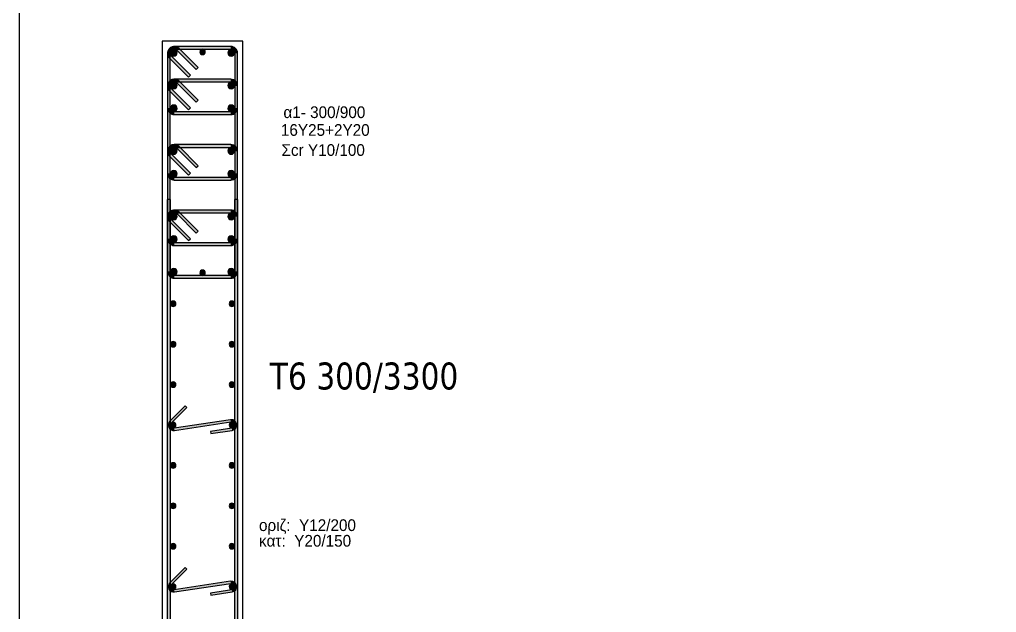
# Model space of a CAD drawing. Header units: millimetres. Extents: x -2171 to 1563, y -1758 to -1505.
# Drawn here: x -951.7 to -933.56, y -1619.2 to -1608.19 of the extents above; entities that cross this region are included whole.
import ezdxf

# ---------------------------------------------------------------- set-up
doc = ezdxf.new("R2010")
doc.units = ezdxf.units.MM
for name, color, linetype in [('-S_TEXT', 3, 'Continuous'), ('Col_Det', 7, 'Continuous'), ('Col_Det_Fill', 7, 'Continuous'), ('pinakaki', 153, 'Continuous')]:
    doc.layers.add(name, color=color, linetype=linetype)
doc.styles.add('S1Arl22_b_934_161', font='arial.ttf', dxfattribs={"width": 0.933629, "height": 0.002175})
doc.styles.get("Standard").update_dxf_attribs({"font": 'tahoma.ttf'})

msp = doc.modelspace()

# ---------------------------------------------------------------- hatches: boundary and pattern name
at = {"layer": 'Col_Det_Fill'}
for color, points in [(252, [(-948.7753, -1608.7638), (-948.74, -1608.7284, 0.6681786), (-948.9533, -1608.8168), (-948.9033, -1608.8168, -0.6681786)]), (252, [(-948.8283, -1608.7418), (-948.8283, -1608.6918, 0.6681786), (-948.9167, -1608.9052), (-948.8814, -1608.8698, -0.6681786)]), (12, [(-948.8372, -1608.7455, 0.4142136), (-948.8997, -1608.808, 0.4142136), (-948.8372, -1608.8705, 0.4142136), (-948.7747, -1608.808, 0.4142136)]), (252, [(-947.7783, -1608.7418), (-947.7783, -1608.6918), (-948.8283, -1608.6918), (-948.8283, -1608.7418)]), (252, [(-948.4218, -1609.1173), (-948.3864, -1609.082), (-948.74, -1608.7284), (-948.7753, -1608.7638)]), (133, [(-948.3033, -1608.7418, 0.4142136), (-948.3533, -1608.7918, 0.4142136), (-948.3033, -1608.8418, 0.4142136), (-948.2533, -1608.7918, 0.4142136)]), (12, [(-947.7695, -1608.7455, 0.4142136), (-947.832, -1608.808, 0.4142136), (-947.7695, -1608.8705, 0.4142136), (-947.707, -1608.808, 0.4142136)]), (252, [(-947.7033, -1608.8168), (-947.6533, -1608.8168, 0.4142136), (-947.7783, -1608.6918), (-947.7783, -1608.7418, -0.4142136)]), (252, [(-948.9033, -1608.8168), (-948.9533, -1608.8168), (-948.9533, -1612.8668), (-948.9033, -1612.8668)]), (252, [(-948.8814, -1608.8698), (-948.9167, -1608.9052), (-948.5632, -1609.2587), (-948.5278, -1609.2234)]), (252, [(-947.7033, -1612.8668), (-947.6533, -1612.8668), (-947.6533, -1608.8168), (-947.7033, -1608.8168)]), (252, [(-948.7753, -1609.3709), (-948.74, -1609.3356, 0.6681786), (-948.9533, -1609.4239), (-948.9033, -1609.4239, -0.6681786)]), (252, [(-948.8283, -1609.3489), (-948.8283, -1609.2989, 0.6681786), (-948.9167, -1609.5123), (-948.8814, -1609.477, -0.6681786)]), (252, [(-947.7783, -1609.3489), (-947.7783, -1609.2989), (-948.8283, -1609.2989), (-948.8283, -1609.3489)]), (252, [(-947.7033, -1609.4239), (-947.6533, -1609.4239, 0.4142136), (-947.7783, -1609.2989), (-947.7783, -1609.3489, -0.4142136)]), (252, [(-948.9033, -1609.4239), (-948.9533, -1609.4239), (-948.9533, -1609.8311), (-948.9033, -1609.8311)]), (252, [(-948.8814, -1609.477), (-948.9167, -1609.5123), (-948.5632, -1609.8659), (-948.5278, -1609.8305)]), (56, [(-948.8372, -1609.3526, 0.4142136), (-948.8997, -1609.4151, 0.4142136), (-948.8372, -1609.4776, 0.4142136), (-948.7747, -1609.4151, 0.4142136)]), (252, [(-948.4218, -1609.7245), (-948.3864, -1609.6891), (-948.74, -1609.3356), (-948.7753, -1609.3709)]), (56, [(-947.7695, -1609.3526, 0.4142136), (-947.832, -1609.4151, 0.4142136), (-947.7695, -1609.4776, 0.4142136), (-947.707, -1609.4151, 0.4142136)]), (252, [(-947.7033, -1609.8311), (-947.6533, -1609.8311), (-947.6533, -1609.4239), (-947.7033, -1609.4239)]), (252, [(-948.9033, -1609.8311), (-948.9533, -1609.8311, 0.4142136), (-948.8283, -1609.9561), (-948.8283, -1609.9061, -0.4142136)]), (56, [(-948.8372, -1609.7774, 0.4142136), (-948.8997, -1609.8399, 0.4142136), (-948.8372, -1609.9024, 0.4142136), (-948.7747, -1609.8399, 0.4142136)]), (56, [(-947.7695, -1609.7774, 0.4142136), (-947.832, -1609.8399, 0.4142136), (-947.7695, -1609.9024, 0.4142136), (-947.707, -1609.8399, 0.4142136)]), (252, [(-947.7783, -1609.9061), (-947.7783, -1609.9561, 0.4142136), (-947.6533, -1609.8311), (-947.7033, -1609.8311, -0.4142136)]), (252, [(-948.8283, -1609.9061), (-948.8283, -1609.9561), (-947.7783, -1609.9561), (-947.7783, -1609.9061)]), (252, [(-948.7753, -1610.5852), (-948.74, -1610.5498, 0.6681786), (-948.9533, -1610.6382), (-948.9033, -1610.6382, -0.6681786)]), (252, [(-948.8283, -1610.5632), (-948.8283, -1610.5132, 0.6681786), (-948.9167, -1610.7266), (-948.8814, -1610.6913, -0.6681786)]), (56, [(-948.8372, -1610.5669, 0.4142136), (-948.8997, -1610.6294, 0.4142136), (-948.8372, -1610.6919, 0.4142136), (-948.7747, -1610.6294, 0.4142136)]), (252, [(-947.7783, -1610.5632), (-947.7783, -1610.5132), (-948.8283, -1610.5132), (-948.8283, -1610.5632)]), (252, [(-948.4218, -1610.9388), (-948.3864, -1610.9034), (-948.74, -1610.5498), (-948.7753, -1610.5852)]), (56, [(-947.7695, -1610.5669, 0.4142136), (-947.832, -1610.6294, 0.4142136), (-947.7695, -1610.6919, 0.4142136), (-947.707, -1610.6294, 0.4142136)]), (252, [(-947.7033, -1610.6382), (-947.6533, -1610.6382, 0.4142136), (-947.7783, -1610.5132), (-947.7783, -1610.5632, -0.4142136)]), (252, [(-948.9033, -1610.6382), (-948.9533, -1610.6382), (-948.9533, -1611.0454), (-948.9033, -1611.0454)]), (252, [(-948.8814, -1610.6913), (-948.9167, -1610.7266), (-948.5632, -1611.0802), (-948.5278, -1611.0448)]), (252, [(-947.7033, -1611.0454), (-947.6533, -1611.0454), (-947.6533, -1610.6382), (-947.7033, -1610.6382)]), (252, [(-948.9033, -1611.0454), (-948.9533, -1611.0454, 0.4142136), (-948.8283, -1611.1704), (-948.8283, -1611.1204, -0.4142136)]), (56, [(-948.8372, -1610.9917, 0.4142136), (-948.8997, -1611.0542, 0.4142136), (-948.8372, -1611.1167, 0.4142136), (-948.7747, -1611.0542, 0.4142136)]), (252, [(-948.8283, -1611.1204), (-948.8283, -1611.1704), (-947.7783, -1611.1704), (-947.7783, -1611.1204)]), (56, [(-947.7695, -1610.9917, 0.4142136), (-947.832, -1611.0542, 0.4142136), (-947.7695, -1611.1167, 0.4142136), (-947.707, -1611.0542, 0.4142136)]), (252, [(-947.7783, -1611.1204), (-947.7783, -1611.1704, 0.4142136), (-947.6533, -1611.0454), (-947.7033, -1611.0454, -0.4142136)]), (252, [(-948.8983, -1611.5299), (-948.9583, -1611.5299), (-948.9583, -1622.1537), (-948.8983, -1622.1537)]), (252, [(-947.7083, -1622.1537), (-947.6483, -1622.1537), (-947.6483, -1611.5299), (-947.7083, -1611.5299)]), (252, [(-948.7753, -1611.7995), (-948.74, -1611.7641, 0.6681786), (-948.9533, -1611.8525), (-948.9033, -1611.8525, -0.6681786)]), (252, [(-948.8283, -1611.7775), (-948.8283, -1611.7275, 0.6681786), (-948.9167, -1611.9409), (-948.8814, -1611.9056, -0.6681786)]), (252, [(-948.9033, -1611.8525), (-948.9533, -1611.8525), (-948.9533, -1612.2597), (-948.9033, -1612.2597)]), (56, [(-948.8372, -1611.7812, 0.4142136), (-948.8997, -1611.8437, 0.4142136), (-948.8372, -1611.9062, 0.4142136), (-948.7747, -1611.8437, 0.4142136)]), (252, [(-947.7783, -1611.7775), (-947.7783, -1611.7275), (-948.8283, -1611.7275), (-948.8283, -1611.7775)]), (252, [(-948.4218, -1612.153), (-948.3864, -1612.1177), (-948.74, -1611.7641), (-948.7753, -1611.7995)]), (56, [(-947.7695, -1611.7812, 0.4142136), (-947.832, -1611.8437, 0.4142136), (-947.7695, -1611.9062, 0.4142136), (-947.707, -1611.8437, 0.4142136)]), (252, [(-947.7033, -1611.8525), (-947.6533, -1611.8525, 0.4142136), (-947.7783, -1611.7275), (-947.7783, -1611.7775, -0.4142136)]), (252, [(-947.7033, -1612.2597), (-947.6533, -1612.2597), (-947.6533, -1611.8525), (-947.7033, -1611.8525)]), (252, [(-948.8814, -1611.9056), (-948.9167, -1611.9409), (-948.5632, -1612.2945), (-948.5278, -1612.2591)]), (56, [(-948.8372, -1612.206, 0.4142136), (-948.8997, -1612.2685, 0.4142136), (-948.8372, -1612.331, 0.4142136), (-948.7747, -1612.2685, 0.4142136)]), (56, [(-947.7695, -1612.206, 0.4142136), (-947.832, -1612.2685, 0.4142136), (-947.7695, -1612.331, 0.4142136), (-947.707, -1612.2685, 0.4142136)]), (252, [(-948.9033, -1612.2597), (-948.9533, -1612.2597, 0.4142136), (-948.8283, -1612.3847), (-948.8283, -1612.3347, -0.4142136)]), (252, [(-948.8283, -1612.3347), (-948.8283, -1612.3847), (-947.7783, -1612.3847), (-947.7783, -1612.3347)]), (252, [(-947.7783, -1612.3347), (-947.7783, -1612.3847, 0.4142136), (-947.6533, -1612.2597), (-947.7033, -1612.2597, -0.4142136)]), (252, [(-948.9033, -1612.8668), (-948.9533, -1612.8668, 0.4142136), (-948.8283, -1612.9918), (-948.8283, -1612.9418, -0.4142136)]), (12, [(-948.8372, -1612.8131, 0.4142136), (-948.8997, -1612.8756, 0.4142136), (-948.8372, -1612.9381, 0.4142136), (-948.7747, -1612.8756, 0.4142136)]), (252, [(-948.8283, -1612.9418), (-948.8283, -1612.9918), (-947.7783, -1612.9918), (-947.7783, -1612.9418)]), (133, [(-948.3033, -1612.8418, 0.4142136), (-948.3533, -1612.8918, 0.4142136), (-948.3033, -1612.9418, 0.4142136), (-948.2533, -1612.8918, 0.4142136)]), (12, [(-947.7695, -1612.8131, 0.4142136), (-947.832, -1612.8756, 0.4142136), (-947.7695, -1612.9381, 0.4142136), (-947.707, -1612.8756, 0.4142136)]), (252, [(-947.7783, -1612.9418), (-947.7783, -1612.9918, 0.4142136), (-947.6533, -1612.8668), (-947.7033, -1612.8668, -0.4142136)]), (133, [(-948.8483, -1613.5173, 0.4142136), (-948.7983, -1613.4673, 0.4142136), (-948.8483, -1613.4173, 0.4142136), (-948.8983, -1613.4673, 0.4142136)]), (133, [(-947.7583, -1613.5173, 0.4142136), (-947.7083, -1613.4673, 0.4142136), (-947.7583, -1613.4173, 0.4142136), (-947.8083, -1613.4673, 0.4142136)]), (133, [(-948.8483, -1614.2672, 0.4142136), (-948.7983, -1614.2172, 0.4142136), (-948.8483, -1614.1672, 0.4142136), (-948.8983, -1614.2172, 0.4142136)]), (133, [(-947.7583, -1614.2672, 0.4142136), (-947.7083, -1614.2172, 0.4142136), (-947.7583, -1614.1672, 0.4142136), (-947.8083, -1614.2172, 0.4142136)]), (133, [(-948.8483, -1615.0171, 0.4142136), (-948.7983, -1614.9671, 0.4142136), (-948.8483, -1614.9171, 0.4142136), (-948.8983, -1614.9671, 0.4142136)]), (133, [(-947.7583, -1615.0171, 0.4142136), (-947.7083, -1614.9671, 0.4142136), (-947.7583, -1614.9171, 0.4142136), (-947.8083, -1614.9671, 0.4142136)]), (252, [(-948.9091, -1615.6462), (-948.8808, -1615.6745), (-948.5979, -1615.3917), (-948.6262, -1615.3634)]), (252, [(-948.8234, -1615.8158), (-948.8294, -1615.7763, -0.7238783), (-948.8808, -1615.6745), (-948.9091, -1615.6462, 0.7238783)]), (133, [(-948.8483, -1615.767, 0.4142136), (-948.7983, -1615.717, 0.4142136), (-948.8483, -1615.667, 0.4142136), (-948.8983, -1615.717, 0.4142136)]), (252, [(-947.7773, -1615.6576), (-947.7833, -1615.6181), (-948.8294, -1615.7763), (-948.8234, -1615.8158)]), (133, [(-947.7583, -1615.767, 0.4142136), (-947.7083, -1615.717, 0.4142136), (-947.7583, -1615.667, 0.4142136), (-947.8083, -1615.717, 0.4142136)]), (252, [(-947.7594, -1615.7763), (-947.7534, -1615.8158, 1), (-947.7833, -1615.6181), (-947.7773, -1615.6576, -1)]), (252, [(-948.1549, -1615.8361), (-948.1489, -1615.8756), (-947.7534, -1615.8158), (-947.7594, -1615.7763)]), (133, [(-948.8483, -1616.5169, 0.4142136), (-948.7983, -1616.4669, 0.4142136), (-948.8483, -1616.4169, 0.4142136), (-948.8983, -1616.4669, 0.4142136)]), (133, [(-947.7583, -1616.5169, 0.4142136), (-947.7083, -1616.4669, 0.4142136), (-947.7583, -1616.4169, 0.4142136), (-947.8083, -1616.4669, 0.4142136)]), (133, [(-948.8483, -1617.2668, 0.4142136), (-948.7983, -1617.2168, 0.4142136), (-948.8483, -1617.1668, 0.4142136), (-948.8983, -1617.2168, 0.4142136)]), (133, [(-947.7583, -1617.2668, 0.4142136), (-947.7083, -1617.2168, 0.4142136), (-947.7583, -1617.1668, 0.4142136), (-947.8083, -1617.2168, 0.4142136)]), (133, [(-948.8483, -1618.0167, 0.4142136), (-948.7983, -1617.9667, 0.4142136), (-948.8483, -1617.9167, 0.4142136), (-948.8983, -1617.9667, 0.4142136)]), (133, [(-947.7583, -1618.0167, 0.4142136), (-947.7083, -1617.9667, 0.4142136), (-947.7583, -1617.9167, 0.4142136), (-947.8083, -1617.9667, 0.4142136)]), (252, [(-948.9091, -1618.6458), (-948.8808, -1618.6741), (-948.5979, -1618.3913), (-948.6262, -1618.363)]), (252, [(-948.8234, -1618.8154), (-948.8294, -1618.7759, -0.7238783), (-948.8808, -1618.6741), (-948.9091, -1618.6458, 0.7238783)]), (133, [(-948.8483, -1618.7666, 0.4142136), (-948.7983, -1618.7166, 0.4142136), (-948.8483, -1618.6666, 0.4142136), (-948.8983, -1618.7166, 0.4142136)]), (252, [(-947.7773, -1618.6572), (-947.7833, -1618.6177), (-948.8294, -1618.7759), (-948.8234, -1618.8154)]), (133, [(-947.7583, -1618.7666, 0.4142136), (-947.7083, -1618.7166, 0.4142136), (-947.7583, -1618.6666, 0.4142136), (-947.8083, -1618.7166, 0.4142136)]), (252, [(-947.7594, -1618.7759), (-947.7534, -1618.8154, 1), (-947.7833, -1618.6177), (-947.7773, -1618.6572, -1)]), (252, [(-948.1549, -1618.8357), (-948.1489, -1618.8752), (-947.7534, -1618.8154), (-947.7594, -1618.7759)])]:
    msp.add_hatch(color=color, dxfattribs=at).paths.add_polyline_path(points)

# ---------------------------------------------------------------- linework, layer by layer
at = {"layer": '-S_TEXT', "ltscale": 5}
msp.add_lwpolyline([(-951.7016, -1590.2497), (-893.5541, -1590.2497), (-893.5541, -1630.2944), (-951.7016, -1630.2944)], close=True, dxfattribs=at)
at = {"layer": 'Col_Det', "color": 7}
for points in [[(-947.5533, -1608.5918), (-949.0533, -1608.5918)], [(-949.0533, -1608.5918), (-949.0533, -1625.0918)], [(-947.5533, -1623.8418), (-947.5533, -1608.5918)], [(-947.7783, -1608.6918), (-948.8283, -1608.6918)], [(-948.8283, -1608.7418), (-947.7783, -1608.7418)], [(-948.7753, -1608.7638), (-948.4218, -1609.1173)], [(-948.3864, -1609.082), (-948.74, -1608.7284)], [(-948.9533, -1608.8168), (-948.9533, -1612.8668)], [(-948.9167, -1608.9052), (-948.5632, -1609.2587)], [(-948.9033, -1612.8668), (-948.9033, -1608.8168)], [(-948.5278, -1609.2234), (-948.8814, -1608.8698)], [(-947.7033, -1608.8168), (-947.7033, -1612.8668)], [(-947.6533, -1612.8668), (-947.6533, -1608.8168)], [(-948.4218, -1609.1173), (-948.3864, -1609.082)], [(-947.7783, -1609.2989), (-948.8283, -1609.2989)], [(-948.5632, -1609.2587), (-948.5278, -1609.2234)], [(-948.9533, -1609.4239), (-948.9533, -1609.8311)], [(-948.9033, -1609.8311), (-948.9033, -1609.4239)], [(-948.5278, -1609.8305), (-948.8814, -1609.477)], [(-948.8283, -1609.3489), (-947.7783, -1609.3489)], [(-948.7753, -1609.3709), (-948.4218, -1609.7245)], [(-948.3864, -1609.6891), (-948.74, -1609.3356)], [(-947.7033, -1609.4239), (-947.7033, -1609.8311)], [(-947.6533, -1609.8311), (-947.6533, -1609.4239)], [(-948.9167, -1609.5123), (-948.5632, -1609.8659)], [(-948.5632, -1609.8659), (-948.5278, -1609.8305)], [(-948.4218, -1609.7245), (-948.3864, -1609.6891)], [(-947.7783, -1609.9061), (-948.8283, -1609.9061)], [(-948.8283, -1609.9561), (-947.7783, -1609.9561)], [(-947.7783, -1610.5132), (-948.8283, -1610.5132)], [(-948.8283, -1610.5632), (-947.7783, -1610.5632)], [(-948.7753, -1610.5852), (-948.4218, -1610.9388)], [(-948.3864, -1610.9034), (-948.74, -1610.5498)], [(-948.9533, -1610.6382), (-948.9533, -1611.0454)], [(-948.9167, -1610.7266), (-948.5632, -1611.0802)], [(-948.9033, -1611.0454), (-948.9033, -1610.6382)], [(-948.5278, -1611.0448), (-948.8814, -1610.6913)], [(-947.7033, -1610.6382), (-947.7033, -1611.0454)], [(-947.6533, -1611.0454), (-947.6533, -1610.6382)], [(-948.4218, -1610.9388), (-948.3864, -1610.9034)], [(-947.7783, -1611.1204), (-948.8283, -1611.1204)], [(-948.5632, -1611.0802), (-948.5278, -1611.0448)], [(-948.8283, -1611.1704), (-947.7783, -1611.1704)], [(-948.8983, -1611.5299), (-948.9583, -1611.5299)], [(-948.9583, -1611.5299), (-948.9583, -1622.1537)], [(-948.8983, -1622.1537), (-948.8983, -1611.5299)], [(-947.6483, -1611.5299), (-947.7083, -1611.5299)], [(-947.7083, -1611.5299), (-947.7083, -1622.1537)], [(-947.6483, -1622.1537), (-947.6483, -1611.5299)], [(-948.9533, -1611.8525), (-948.9533, -1612.2597)], [(-948.9033, -1612.2597), (-948.9033, -1611.8525)], [(-947.7783, -1611.7275), (-948.8283, -1611.7275)], [(-948.8283, -1611.7775), (-947.7783, -1611.7775)], [(-948.7753, -1611.7995), (-948.4218, -1612.153)], [(-948.3864, -1612.1177), (-948.74, -1611.7641)], [(-947.7033, -1611.8525), (-947.7033, -1612.2597)], [(-947.6533, -1612.2597), (-947.6533, -1611.8525)], [(-948.9167, -1611.9409), (-948.5632, -1612.2945)], [(-948.5278, -1612.2591), (-948.8814, -1611.9056)], [(-948.4218, -1612.153), (-948.3864, -1612.1177)], [(-947.7783, -1612.3347), (-948.8283, -1612.3347)], [(-948.8283, -1612.3847), (-947.7783, -1612.3847)], [(-948.5632, -1612.2945), (-948.5278, -1612.2591)], [(-947.7783, -1612.9418), (-948.8283, -1612.9418)], [(-948.8283, -1612.9918), (-947.7783, -1612.9918)], [(-948.6262, -1615.3634), (-948.9091, -1615.6462)], [(-948.8808, -1615.6745), (-948.5979, -1615.3917)], [(-948.5979, -1615.3917), (-948.6262, -1615.3634)], [(-947.7833, -1615.6181), (-948.8294, -1615.7763)], [(-948.8234, -1615.8158), (-947.7773, -1615.6576)], [(-947.7594, -1615.7763), (-948.1549, -1615.8361)], [(-948.1549, -1615.8361), (-948.1489, -1615.8756)], [(-948.1489, -1615.8756), (-947.7534, -1615.8158)], [(-948.6262, -1618.363), (-948.9091, -1618.6458)], [(-948.5979, -1618.3913), (-948.6262, -1618.363)], [(-948.8808, -1618.6741), (-948.5979, -1618.3913)], [(-947.7833, -1618.6177), (-948.8294, -1618.7759)], [(-948.8234, -1618.8154), (-947.7773, -1618.6572)], [(-947.7594, -1618.7759), (-948.1549, -1618.8357)], [(-948.1549, -1618.8357), (-948.1489, -1618.8752)], [(-948.1489, -1618.8752), (-947.7534, -1618.8154)]]:
    msp.add_lwpolyline(points, dxfattribs=at)
for points in [[(-948.74, -1608.7284, 0.6681786), (-948.9533, -1608.8168)], [(-948.8283, -1608.6918, 0.6681786), (-948.9167, -1608.9052)], [(-948.9033, -1608.8168, -0.6681786), (-948.7753, -1608.7638, -0.6681786)], [(-948.8814, -1608.8698, -0.6681786), (-948.8283, -1608.7418, -0.6681786)], [(-948.8372, -1608.7455, 0.4142136), (-948.8997, -1608.808, 0.4142136)], [(-948.7747, -1608.808, 0.4142136), (-948.8372, -1608.7455, 0.4142136)], [(-948.3033, -1608.7418, 0.4142136), (-948.3533, -1608.7918, 0.4142136)], [(-948.2533, -1608.7918, 0.4142136), (-948.3033, -1608.7418, 0.4142136)], [(-947.7695, -1608.7455, 0.4142136), (-947.832, -1608.808, 0.4142136)], [(-947.6533, -1608.8168, 0.4142136), (-947.7783, -1608.6918)], [(-947.7783, -1608.7418, -0.4142136), (-947.7033, -1608.8168, -0.4142136)], [(-947.707, -1608.808, 0.4142136), (-947.7695, -1608.7455, 0.4142136)], [(-948.8997, -1608.808, 0.4142136), (-948.8372, -1608.8705, 0.4142136)], [(-948.8372, -1608.8705, 0.4142136), (-948.7747, -1608.808, 0.4142136)], [(-948.3533, -1608.7918, 0.4142136), (-948.3033, -1608.8418, 0.4142136)], [(-948.3033, -1608.8418, 0.4142136), (-948.2533, -1608.7918, 0.4142136)], [(-947.832, -1608.808, 0.4142136), (-947.7695, -1608.8705, 0.4142136)], [(-947.7695, -1608.8705, 0.4142136), (-947.707, -1608.808, 0.4142136)], [(-948.74, -1609.3356, 0.6681786), (-948.9533, -1609.4239)], [(-948.8283, -1609.2989, 0.6681786), (-948.9167, -1609.5123)], [(-947.6533, -1609.4239, 0.4142136), (-947.7783, -1609.2989)], [(-948.9033, -1609.4239, -0.6681786), (-948.7753, -1609.3709, -0.6681786)], [(-948.8814, -1609.477, -0.6681786), (-948.8283, -1609.3489, -0.6681786)], [(-948.8372, -1609.3526, 0.4142136), (-948.8997, -1609.4151, 0.4142136)], [(-948.8997, -1609.4151, 0.4142136), (-948.8372, -1609.4776, 0.4142136)], [(-948.7747, -1609.4151, 0.4142136), (-948.8372, -1609.3526, 0.4142136)], [(-948.8372, -1609.4776, 0.4142136), (-948.7747, -1609.4151, 0.4142136)], [(-947.7695, -1609.3526, 0.4142136), (-947.832, -1609.4151, 0.4142136)], [(-947.832, -1609.4151, 0.4142136), (-947.7695, -1609.4776, 0.4142136)], [(-947.7783, -1609.3489, -0.4142136), (-947.7033, -1609.4239, -0.4142136)], [(-947.707, -1609.4151, 0.4142136), (-947.7695, -1609.3526, 0.4142136)], [(-947.7695, -1609.4776, 0.4142136), (-947.707, -1609.4151, 0.4142136)], [(-948.9533, -1609.8311, 0.4142136), (-948.8283, -1609.9561)], [(-948.8283, -1609.9061, -0.4142136), (-948.9033, -1609.8311, -0.4142136)], [(-948.8372, -1609.7774, 0.4142136), (-948.8997, -1609.8399, 0.4142136)], [(-948.8997, -1609.8399, 0.4142136), (-948.8372, -1609.9024, 0.4142136)], [(-948.7747, -1609.8399, 0.4142136), (-948.8372, -1609.7774, 0.4142136)], [(-948.8372, -1609.9024, 0.4142136), (-948.7747, -1609.8399, 0.4142136)], [(-947.7695, -1609.7774, 0.4142136), (-947.832, -1609.8399, 0.4142136)], [(-947.832, -1609.8399, 0.4142136), (-947.7695, -1609.9024, 0.4142136)], [(-947.7783, -1609.9561, 0.4142136), (-947.6533, -1609.8311)], [(-947.7033, -1609.8311, -0.4142136), (-947.7783, -1609.9061, -0.4142136)], [(-947.707, -1609.8399, 0.4142136), (-947.7695, -1609.7774, 0.4142136)], [(-947.7695, -1609.9024, 0.4142136), (-947.707, -1609.8399, 0.4142136)], [(-948.74, -1610.5498, 0.6681786), (-948.9533, -1610.6382)], [(-948.8283, -1610.5132, 0.6681786), (-948.9167, -1610.7266)], [(-948.9033, -1610.6382, -0.6681786), (-948.7753, -1610.5852, -0.6681786)], [(-948.8814, -1610.6913, -0.6681786), (-948.8283, -1610.5632, -0.6681786)], [(-948.8372, -1610.5669, 0.4142136), (-948.8997, -1610.6294, 0.4142136)], [(-948.7747, -1610.6294, 0.4142136), (-948.8372, -1610.5669, 0.4142136)], [(-947.7695, -1610.5669, 0.4142136), (-947.832, -1610.6294, 0.4142136)], [(-947.6533, -1610.6382, 0.4142136), (-947.7783, -1610.5132)], [(-947.7783, -1610.5632, -0.4142136), (-947.7033, -1610.6382, -0.4142136)], [(-947.707, -1610.6294, 0.4142136), (-947.7695, -1610.5669, 0.4142136)], [(-948.8997, -1610.6294, 0.4142136), (-948.8372, -1610.6919, 0.4142136)], [(-948.8372, -1610.6919, 0.4142136), (-948.7747, -1610.6294, 0.4142136)], [(-947.832, -1610.6294, 0.4142136), (-947.7695, -1610.6919, 0.4142136)], [(-947.7695, -1610.6919, 0.4142136), (-947.707, -1610.6294, 0.4142136)], [(-948.9533, -1611.0454, 0.4142136), (-948.8283, -1611.1704)], [(-948.8283, -1611.1204, -0.4142136), (-948.9033, -1611.0454, -0.4142136)], [(-948.8372, -1610.9917, 0.4142136), (-948.8997, -1611.0542, 0.4142136)], [(-948.8997, -1611.0542, 0.4142136), (-948.8372, -1611.1167, 0.4142136)], [(-948.7747, -1611.0542, 0.4142136), (-948.8372, -1610.9917, 0.4142136)], [(-948.8372, -1611.1167, 0.4142136), (-948.7747, -1611.0542, 0.4142136)], [(-947.7695, -1610.9917, 0.4142136), (-947.832, -1611.0542, 0.4142136)], [(-947.832, -1611.0542, 0.4142136), (-947.7695, -1611.1167, 0.4142136)], [(-947.7783, -1611.1704, 0.4142136), (-947.6533, -1611.0454)], [(-947.7033, -1611.0454, -0.4142136), (-947.7783, -1611.1204, -0.4142136)], [(-947.707, -1611.0542, 0.4142136), (-947.7695, -1610.9917, 0.4142136)], [(-947.7695, -1611.1167, 0.4142136), (-947.707, -1611.0542, 0.4142136)], [(-948.74, -1611.7641, 0.6681786), (-948.9533, -1611.8525)], [(-948.8283, -1611.7275, 0.6681786), (-948.9167, -1611.9409)], [(-948.9033, -1611.8525, -0.6681786), (-948.7753, -1611.7995, -0.6681786)], [(-948.8814, -1611.9056, -0.6681786), (-948.8283, -1611.7775, -0.6681786)], [(-948.8372, -1611.7812, 0.4142136), (-948.8997, -1611.8437, 0.4142136)], [(-948.8997, -1611.8437, 0.4142136), (-948.8372, -1611.9062, 0.4142136)], [(-948.7747, -1611.8437, 0.4142136), (-948.8372, -1611.7812, 0.4142136)], [(-948.8372, -1611.9062, 0.4142136), (-948.7747, -1611.8437, 0.4142136)], [(-947.7695, -1611.7812, 0.4142136), (-947.832, -1611.8437, 0.4142136)], [(-947.832, -1611.8437, 0.4142136), (-947.7695, -1611.9062, 0.4142136)], [(-947.6533, -1611.8525, 0.4142136), (-947.7783, -1611.7275)], [(-947.7783, -1611.7775, -0.4142136), (-947.7033, -1611.8525, -0.4142136)], [(-947.707, -1611.8437, 0.4142136), (-947.7695, -1611.7812, 0.4142136)], [(-947.7695, -1611.9062, 0.4142136), (-947.707, -1611.8437, 0.4142136)], [(-948.8372, -1612.206, 0.4142136), (-948.8997, -1612.2685, 0.4142136)], [(-948.7747, -1612.2685, 0.4142136), (-948.8372, -1612.206, 0.4142136)], [(-947.7695, -1612.206, 0.4142136), (-947.832, -1612.2685, 0.4142136)], [(-947.707, -1612.2685, 0.4142136), (-947.7695, -1612.206, 0.4142136)], [(-948.9533, -1612.2597, 0.4142136), (-948.8283, -1612.3847)], [(-948.8283, -1612.3347, -0.4142136), (-948.9033, -1612.2597, -0.4142136)], [(-948.8997, -1612.2685, 0.4142136), (-948.8372, -1612.331, 0.4142136)], [(-948.8372, -1612.331, 0.4142136), (-948.7747, -1612.2685, 0.4142136)], [(-947.832, -1612.2685, 0.4142136), (-947.7695, -1612.331, 0.4142136)], [(-947.7783, -1612.3847, 0.4142136), (-947.6533, -1612.2597)], [(-947.7033, -1612.2597, -0.4142136), (-947.7783, -1612.3347, -0.4142136)], [(-947.7695, -1612.331, 0.4142136), (-947.707, -1612.2685, 0.4142136)], [(-948.9533, -1612.8668, 0.4142136), (-948.8283, -1612.9918)], [(-948.8283, -1612.9418, -0.4142136), (-948.9033, -1612.8668, -0.4142136)], [(-948.8372, -1612.8131, 0.4142136), (-948.8997, -1612.8756, 0.4142136)], [(-948.8997, -1612.8756, 0.4142136), (-948.8372, -1612.9381, 0.4142136)], [(-948.7747, -1612.8756, 0.4142136), (-948.8372, -1612.8131, 0.4142136)], [(-948.8372, -1612.9381, 0.4142136), (-948.7747, -1612.8756, 0.4142136)], [(-948.3033, -1612.8418, 0.4142136), (-948.3533, -1612.8918, 0.4142136)], [(-948.3533, -1612.8918, 0.4142136), (-948.3033, -1612.9418, 0.4142136)], [(-948.2533, -1612.8918, 0.4142136), (-948.3033, -1612.8418, 0.4142136)], [(-948.3033, -1612.9418, 0.4142136), (-948.2533, -1612.8918, 0.4142136)], [(-947.7695, -1612.8131, 0.4142136), (-947.832, -1612.8756, 0.4142136)], [(-947.832, -1612.8756, 0.4142136), (-947.7695, -1612.9381, 0.4142136)], [(-947.7783, -1612.9918, 0.4142136), (-947.6533, -1612.8668)], [(-947.7033, -1612.8668, -0.4142136), (-947.7783, -1612.9418, -0.4142136)], [(-947.707, -1612.8756, 0.4142136), (-947.7695, -1612.8131, 0.4142136)], [(-947.7695, -1612.9381, 0.4142136), (-947.707, -1612.8756, 0.4142136)], [(-948.8483, -1613.4173, 0.4142136), (-948.8983, -1613.4673, 0.4142136)], [(-948.8983, -1613.4673, 0.4142136), (-948.8483, -1613.5173, 0.4142136)], [(-948.7983, -1613.4673, 0.4142136), (-948.8483, -1613.4173, 0.4142136)], [(-948.8483, -1613.5173, 0.4142136), (-948.7983, -1613.4673, 0.4142136)], [(-947.7583, -1613.4173, 0.4142136), (-947.8083, -1613.4673, 0.4142136)], [(-947.8083, -1613.4673, 0.4142136), (-947.7583, -1613.5173, 0.4142136)], [(-947.7083, -1613.4673, 0.4142136), (-947.7583, -1613.4173, 0.4142136)], [(-947.7583, -1613.5173, 0.4142136), (-947.7083, -1613.4673, 0.4142136)], [(-948.8483, -1614.1672, 0.4142136), (-948.8983, -1614.2172, 0.4142136)], [(-948.7983, -1614.2172, 0.4142136), (-948.8483, -1614.1672, 0.4142136)], [(-947.7583, -1614.1672, 0.4142136), (-947.8083, -1614.2172, 0.4142136)], [(-947.7083, -1614.2172, 0.4142136), (-947.7583, -1614.1672, 0.4142136)], [(-948.8983, -1614.2172, 0.4142136), (-948.8483, -1614.2672, 0.4142136)], [(-948.8483, -1614.2672, 0.4142136), (-948.7983, -1614.2172, 0.4142136)], [(-947.8083, -1614.2172, 0.4142136), (-947.7583, -1614.2672, 0.4142136)], [(-947.7583, -1614.2672, 0.4142136), (-947.7083, -1614.2172, 0.4142136)], [(-948.8483, -1614.9171, 0.4142136), (-948.8983, -1614.9671, 0.4142136)], [(-948.7983, -1614.9671, 0.4142136), (-948.8483, -1614.9171, 0.4142136)], [(-947.7583, -1614.9171, 0.4142136), (-947.8083, -1614.9671, 0.4142136)], [(-947.7083, -1614.9671, 0.4142136), (-947.7583, -1614.9171, 0.4142136)], [(-948.8983, -1614.9671, 0.4142136), (-948.8483, -1615.0171, 0.4142136)], [(-948.8483, -1615.0171, 0.4142136), (-948.7983, -1614.9671, 0.4142136)], [(-947.8083, -1614.9671, 0.4142136), (-947.7583, -1615.0171, 0.4142136)], [(-947.7583, -1615.0171, 0.4142136), (-947.7083, -1614.9671, 0.4142136)], [(-948.9091, -1615.6462, 0.7238783), (-948.8234, -1615.8158, 0.7238783)], [(-948.8483, -1615.667, 0.4142136), (-948.8983, -1615.717, 0.4142136)], [(-948.7983, -1615.717, 0.4142136), (-948.8483, -1615.667, 0.4142136)], [(-947.7583, -1615.667, 0.4142136), (-947.8083, -1615.717, 0.4142136)], [(-947.7534, -1615.8158, 1), (-947.7833, -1615.6181)], [(-947.7773, -1615.6576, -1), (-947.7594, -1615.7763, -1)], [(-947.7083, -1615.717, 0.4142136), (-947.7583, -1615.667, 0.4142136)], [(-948.8294, -1615.7763, -0.7238783), (-948.8808, -1615.6745)], [(-948.8983, -1615.717, 0.4142136), (-948.8483, -1615.767, 0.4142136)], [(-948.8483, -1615.767, 0.4142136), (-948.7983, -1615.717, 0.4142136)], [(-947.8083, -1615.717, 0.4142136), (-947.7583, -1615.767, 0.4142136)], [(-947.7583, -1615.767, 0.4142136), (-947.7083, -1615.717, 0.4142136)], [(-948.8483, -1616.4169, 0.4142136), (-948.8983, -1616.4669, 0.4142136)], [(-948.8983, -1616.4669, 0.4142136), (-948.8483, -1616.5169, 0.4142136)], [(-948.7983, -1616.4669, 0.4142136), (-948.8483, -1616.4169, 0.4142136)], [(-948.8483, -1616.5169, 0.4142136), (-948.7983, -1616.4669, 0.4142136)], [(-947.7583, -1616.4169, 0.4142136), (-947.8083, -1616.4669, 0.4142136)], [(-947.8083, -1616.4669, 0.4142136), (-947.7583, -1616.5169, 0.4142136)], [(-947.7083, -1616.4669, 0.4142136), (-947.7583, -1616.4169, 0.4142136)], [(-947.7583, -1616.5169, 0.4142136), (-947.7083, -1616.4669, 0.4142136)], [(-948.8483, -1617.1668, 0.4142136), (-948.8983, -1617.2168, 0.4142136)], [(-948.8983, -1617.2168, 0.4142136), (-948.8483, -1617.2668, 0.4142136)], [(-948.7983, -1617.2168, 0.4142136), (-948.8483, -1617.1668, 0.4142136)], [(-948.8483, -1617.2668, 0.4142136), (-948.7983, -1617.2168, 0.4142136)], [(-947.7583, -1617.1668, 0.4142136), (-947.8083, -1617.2168, 0.4142136)], [(-947.8083, -1617.2168, 0.4142136), (-947.7583, -1617.2668, 0.4142136)], [(-947.7083, -1617.2168, 0.4142136), (-947.7583, -1617.1668, 0.4142136)], [(-947.7583, -1617.2668, 0.4142136), (-947.7083, -1617.2168, 0.4142136)], [(-948.8483, -1617.9167, 0.4142136), (-948.8983, -1617.9667, 0.4142136)], [(-948.8983, -1617.9667, 0.4142136), (-948.8483, -1618.0167, 0.4142136)], [(-948.7983, -1617.9667, 0.4142136), (-948.8483, -1617.9167, 0.4142136)], [(-948.8483, -1618.0167, 0.4142136), (-948.7983, -1617.9667, 0.4142136)], [(-947.7583, -1617.9167, 0.4142136), (-947.8083, -1617.9667, 0.4142136)], [(-947.8083, -1617.9667, 0.4142136), (-947.7583, -1618.0167, 0.4142136)], [(-947.7083, -1617.9667, 0.4142136), (-947.7583, -1617.9167, 0.4142136)], [(-947.7583, -1618.0167, 0.4142136), (-947.7083, -1617.9667, 0.4142136)], [(-948.9091, -1618.6458, 0.7238783), (-948.8234, -1618.8154, 0.7238783)], [(-948.8483, -1618.6666, 0.4142136), (-948.8983, -1618.7166, 0.4142136)], [(-948.8294, -1618.7759, -0.7238783), (-948.8808, -1618.6741)], [(-948.8983, -1618.7166, 0.4142136), (-948.8483, -1618.7666, 0.4142136)], [(-948.7983, -1618.7166, 0.4142136), (-948.8483, -1618.6666, 0.4142136)], [(-948.8483, -1618.7666, 0.4142136), (-948.7983, -1618.7166, 0.4142136)], [(-947.7583, -1618.6666, 0.4142136), (-947.8083, -1618.7166, 0.4142136)], [(-947.8083, -1618.7166, 0.4142136), (-947.7583, -1618.7666, 0.4142136)], [(-947.7534, -1618.8154, 1), (-947.7833, -1618.6177)], [(-947.7773, -1618.6572, -1), (-947.7594, -1618.7759, -1)], [(-947.7083, -1618.7166, 0.4142136), (-947.7583, -1618.6666, 0.4142136)], [(-947.7583, -1618.7666, 0.4142136), (-947.7083, -1618.7166, 0.4142136)]]:
    msp.add_lwpolyline(points, format="xyb", dxfattribs=at)

# ---------------------------------------------------------------- texts
at = {"layer": 'Col_Det', "color": 7, "style": 'S1Arl22_b_934_161', "width": 0.933629}
for s, p in [(' α1- 300/900', (-946.8796, -1610.0199)), ('16Y25+2Y20', (-946.8481, -1610.3495)), ('Σcr Y10/100', (-946.8362, -1610.722)), ('οριζ:  Y12/200', (-947.2548, -1617.6843)), ('κατ:  Y20/150', (-947.2548, -1617.9743))]:
    msp.add_text(s, height=0.2175, dxfattribs=at).set_placement(p)
at = {"layer": 'pinakaki', "color": 1, "width": 0.933629}
msp.add_text(' Τ6 300/3300 ', height=0.5, dxfattribs=at).set_placement((-947.2283, -1615.0568))

doc.saveas('drawing.dxf')
